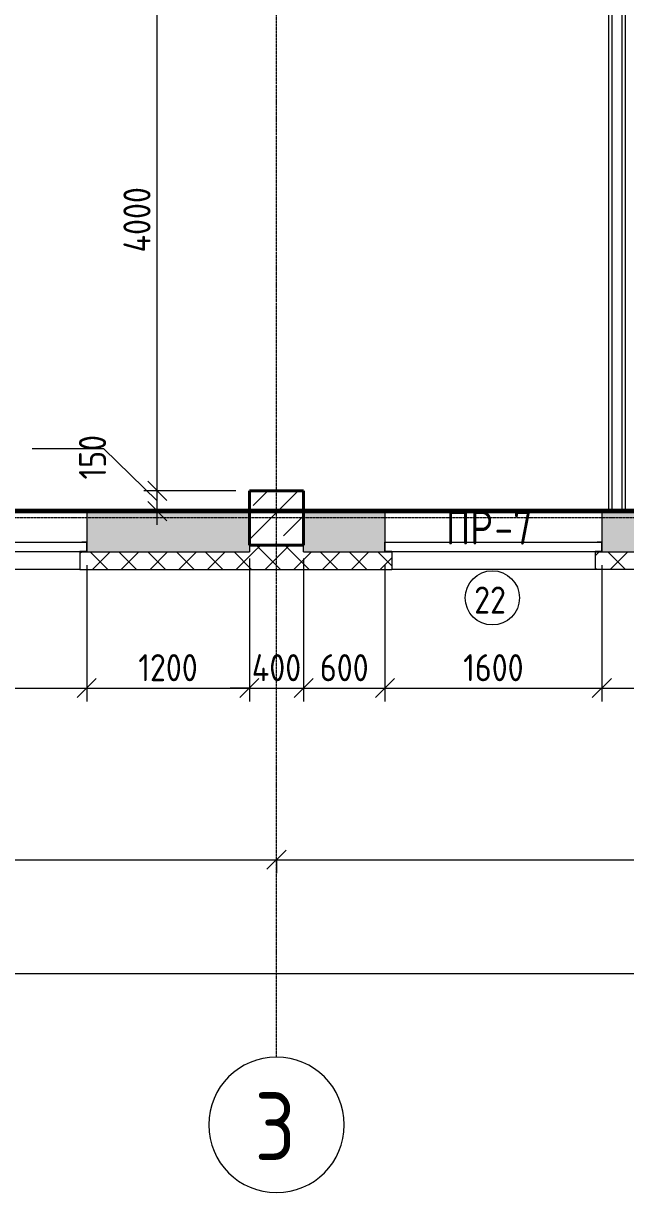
# Model space of a CAD drawing. Header units: millimetres. Extents: x -56773 to 221258, y -262288 to 26541.
# Drawn here: x -9783 to -5341, y -60839 to -52210 of the extents above; entities that cross this region are included whole.
import ezdxf

# ---------------------------------------------------------------- set-up
doc = ezdxf.new("R2010")
doc.units = ezdxf.units.MM
doc.linetypes.add('ADSK_Линия сетки', pattern=[25, 20, -2.5, 0, -2.5])
for name, color, linetype, lineweight in [('3.1 Штукатурка внешн стен для инвесторов', 5, 'Continuous', 60), ('_ Окна', 7, 'Continuous', 18), ('Марки', 7, 'Continuous', 20), ('Марки окон', 7, 'Continuous', 20), ('Несущие колонны', 7, 'Continuous', 18), ('Окна', 7, 'Continuous', 9), ('Оси', 7, 'Continuous', 9), ('Размеры', 7, 'Continuous', 9), ('Стены внутренние', 7, 'Continuous', 18), ('Стены наружные', 7, 'Continuous', 18), ('Стены несущие', 7, 'Continuous', 30), ('Стены отделка', 7, 'Continuous', 30), ('Стены штриховка', 7, 'Continuous', 9)]:
    doc.layers.add(name, color=color, linetype=linetype, lineweight=lineweight)
doc.styles.add('GOST Common', font='', dxfattribs={"width": 0.9, "height": 500})
doc.styles.add('GOST Common_2', font='', dxfattribs={"width": 0.9, "height": 250})
doc.styles.add('GOST Common_3', font='', dxfattribs={"width": 0.9, "height": 200})
doc.styles.add('GOST Common_5', font='', dxfattribs={"width": 0.85, "height": 250})
doc.styles.get('GOST Common').set_extended_font_data('GOST Common')
doc.styles.get('GOST Common_2').set_extended_font_data('GOST Common')
doc.styles.get('GOST Common_3').set_extended_font_data('GOST Common')
doc.styles.get('GOST Common_5').set_extended_font_data('GOST Common')
doc.dimstyles.new('ADSK_Основной_2_0', dxfattribs={"dimscale": 304.8, "dimtxt": 201.142999, "dimasz": 0.463911, "dimexe": 0.328084, "dimexo": 0.328084, "dimgap": 0.164042, "dimtad": 1, "dimdec": 3, "dimrnd": 0.001, "dimdsep": 46, "dimtxsty": 'GOST Common_3', "dimblk1": 'OBLIQUE', "dimblk2": 'OBLIQUE', "dimsah": 1, "dimcen": 0.09, "dimdle": 0.328084, "dimazin": 2, "dimtfac": 1, "dimtdec": 4, "dimtix": 1, "dimtmove": 0, "dimatfit": 3, "dimfxl": 1, "dimtvp": 1, "dimtolj": 1, "dimtzin": 0, "dimlwd": 20, "dimlwe": 20, "dimarcsym": 2})
doc.dimstyles.new('ADSK_Основной_2_0_1', dxfattribs={"dimscale": 304.8, "dimtxt": 201.142999, "dimasz": 0.463911, "dimexe": 0.328084, "dimexo": 0.328084, "dimgap": 0.164042, "dimtad": 1, "dimdec": 3, "dimrnd": 0.001, "dimdsep": 46, "dimtxsty": 'GOST Common_3', "dimblk1": 'OBLIQUE', "dimblk2": 'OBLIQUE', "dimsah": 1, "dimcen": 0.09, "dimdle": 0.328084, "dimazin": 2, "dimtfac": 1, "dimtdec": 4, "dimtix": 1, "dimtmove": 1, "dimatfit": 3, "dimfxl": 1, "dimtvp": 1, "dimtolj": 1, "dimtzin": 0, "dimlwd": 20, "dimlwe": 20, "dimarcsym": 2})
doc.dimstyles.new('ADSK_Основной_2_0_2', dxfattribs={"dimscale": 304.8, "dimtxt": 201.142999, "dimasz": 0.463911, "dimexe": 0.328084, "dimexo": 0.328084, "dimgap": 0.164042, "dimtad": 1, "dimdec": 3, "dimrnd": 0.001, "dimdsep": 46, "dimtxsty": 'GOST Common_3', "dimblk1": 'OBLIQUE', "dimblk2": 'OBLIQUE', "dimsah": 1, "dimcen": 0.09, "dimdle": 0.328084, "dimazin": 2, "dimtfac": 1, "dimtdec": 4, "dimtix": 1, "dimtmove": 0, "dimatfit": 3, "dimfxl": 1, "dimtvp": 1, "dimtolj": 1, "dimtzin": 0, "dimlwd": 20, "dimlwe": 20, "dimarcsym": 2})
pattern_1 = [(45, (1283.93, -48864.63), (-106.066, 106.066), []), (135, (1283.93, -48864.63), (-106.066, -106.066), [])]

# ---------------------------------------------------------------- blocks, each defined once
blk = doc.blocks.new('ADSK_КолоннаЖБ_Прямоугольная - 400x400 мм-1807142-Кладочный план 1-го этажа')
at = {"layer": 'Несущие колонны', "lineweight": 40}
for p, q in [((-200, 200), (200, 200)), ((-200, -200), (-200, 200)), ((200, 200), (200, -200)), ((200, -200), (-200, -200))]:
    blk.add_line(p, q, dxfattribs=at)
blk = doc.blocks.new('ОКНО L03 _2СТ_RS - ОК-1_1600х2000h_противоударное-3556404-Кладочный план 1-го этажа')
at = {"layer": '_ Окна'}
for p, q in [((-838.1, -79), (761.9, -79)), ((-838.1, -149), (-838.1, -79)), ((-838.1, -79), (-803.1, -79)), ((761.9, -79), (726.9, -79)), ((761.9, -149), (761.9, -79)), ((-838.1, -149), (761.9, -149)), ((-838.1, -149), (-833.1, -149)), ((761.9, -149), (756.9, -149))]:
    blk.add_line(p, q, dxfattribs=at)
blk = doc.blocks.new('Ось сетки - Круг_Ø10 мм-8259-Кладочный план 1-го этажа')
at = {"layer": 'Оси', "lineweight": 20}
for start, end in [(360, 180), (180, 360)]:
    blk.add_arc((0, 0), 5, start, end, dxfattribs=at)
blk = doc.blocks.new('_Oblique')
at = {"color": 0, "linetype": 'ByBlock', "lineweight": -2}
blk.add_line((-0.5, -0.5), (0.5, 0.5), dxfattribs=at)
blk = doc.blocks.new('*D4352')
at = {"layer": 'Defpoints', "color": 0, "lineweight": 25, "transparency": 16777216}
for p in [(-12316.1, -58281.9), (-7916.1, -58281.9), (-7916.1, -58381.9)]:
    blk.add_point(p, dxfattribs=at)
at = {"layer": 'Размеры', "color": 0, "lineweight": 20, "transparency": 16777216}
for p, q in [((-12416.1, -58381.9), (-7816.1, -58381.9)), ((-12316.1, -58381.9), (-12316.1, -58481.9)), ((-7916.1, -58381.9), (-7916.1, -58481.9))]:
    blk.add_line(p, q, dxfattribs=at)
at = {"layer": 'Размеры', "color": 0, "lineweight": 20, "transparency": 16777216, "xscale": 141.4, "yscale": 141.4, "zscale": 141.4, "rotation": 180}
blk.add_blockref('_Oblique', (-12316.1, -58381.9), dxfattribs=at)
at = {"layer": 'Размеры', "color": 0, "lineweight": 20, "transparency": 16777216, "xscale": 141.4, "yscale": 141.4, "zscale": 141.4}
blk.add_blockref('_Oblique', (-7916.1, -58381.9), dxfattribs=at)
at = {"layer": 'Размеры', "color": 0, "lineweight": 9, "transparency": 16777216, "insert": (-10116.1, -58231.9), "char_height": 200, "width": 646.385, "attachment_point": 5, "style": 'GOST Common_3'}
blk.add_mtext('\\A1;4400', dxfattribs=at)
blk = doc.blocks.new('*D4353')
at = {"layer": 'Defpoints', "color": 0, "lineweight": 25, "transparency": 16777216}
for p in [(-7916.1, -58281.9), (-1916.1, -58281.9), (-1916.1, -58381.9)]:
    blk.add_point(p, dxfattribs=at)
at = {"layer": 'Размеры', "color": 0, "lineweight": 20, "transparency": 16777216}
for p, q in [((-8016.1, -58381.9), (-1816.1, -58381.9)), ((-7916.1, -58381.9), (-7916.1, -58481.9)), ((-1916.1, -58381.9), (-1916.1, -58481.9))]:
    blk.add_line(p, q, dxfattribs=at)
at = {"layer": 'Размеры', "color": 0, "lineweight": 20, "transparency": 16777216, "xscale": 141.4, "yscale": 141.4, "zscale": 141.4, "rotation": 180}
blk.add_blockref('_Oblique', (-7916.1, -58381.9), dxfattribs=at)
at = {"layer": 'Размеры', "color": 0, "lineweight": 20, "transparency": 16777216, "xscale": 141.4, "yscale": 141.4, "zscale": 141.4}
blk.add_blockref('_Oblique', (-1916.1, -58381.9), dxfattribs=at)
at = {"layer": 'Размеры', "color": 0, "lineweight": 9, "transparency": 16777216, "insert": (-4916.1, -58231.9), "char_height": 200, "width": 605.475, "attachment_point": 5, "style": 'GOST Common_3'}
blk.add_mtext('\\A1;6000', dxfattribs=at)
blk = doc.blocks.new('*D4375')
at = {"layer": 'Defpoints', "color": 0, "lineweight": 25, "transparency": 16777216}
for p in [(-18316.1, -59121.9), (62883.9, -59121.9), (62883.9, -59221.9)]:
    blk.add_point(p, dxfattribs=at)
at = {"layer": 'Размеры', "color": 0, "lineweight": 20, "transparency": 16777216}
for p, q in [((-18416.1, -59221.9), (62983.9, -59221.9)), ((-18316.1, -59221.9), (-18316.1, -59321.9)), ((62883.9, -59221.9), (62883.9, -59321.9))]:
    blk.add_line(p, q, dxfattribs=at)
at = {"layer": 'Размеры', "color": 0, "lineweight": 20, "transparency": 16777216, "xscale": 141.4, "yscale": 141.4, "zscale": 141.4, "rotation": 180}
blk.add_blockref('_Oblique', (-18316.1, -59221.9), dxfattribs=at)
at = {"layer": 'Размеры', "color": 0, "lineweight": 20, "transparency": 16777216, "xscale": 141.4, "yscale": 141.4, "zscale": 141.4}
blk.add_blockref('_Oblique', (62883.9, -59221.9), dxfattribs=at)
at = {"layer": 'Размеры', "color": 0, "lineweight": 9, "transparency": 16777216, "insert": (22283.9, -59071.9), "char_height": 200, "width": 711.842, "attachment_point": 5, "style": 'GOST Common_3'}
blk.add_mtext('\\A1;81200', dxfattribs=at)
blk = doc.blocks.new('*D4302')
at = {"layer": 'Defpoints', "color": 0, "lineweight": 25, "transparency": 16777216}
for p in [(-10916.1, -56108.7), (-9316.1, -56108.7), (-9316.1, -57114.8)]:
    blk.add_point(p, dxfattribs=at)
at = {"layer": 'Размеры', "color": 0, "lineweight": 20, "transparency": 16777216}
for p, q in [((-10916.1, -56208.7), (-10916.1, -57214.8)), ((-9316.1, -56208.7), (-9316.1, -57214.8)), ((-11016.1, -57114.8), (-9216.1, -57114.8))]:
    blk.add_line(p, q, dxfattribs=at)
at = {"layer": 'Размеры', "color": 0, "lineweight": 20, "transparency": 16777216, "xscale": 141.4, "yscale": 141.4, "zscale": 141.4, "rotation": 180}
blk.add_blockref('_Oblique', (-10916.1, -57114.8), dxfattribs=at)
at = {"layer": 'Размеры', "color": 0, "lineweight": 20, "transparency": 16777216, "xscale": 141.4, "yscale": 141.4, "zscale": 141.4}
blk.add_blockref('_Oblique', (-9316.1, -57114.8), dxfattribs=at)
at = {"layer": 'Размеры', "color": 0, "lineweight": 9, "transparency": 16777216, "insert": (-10116.1, -56964.8), "char_height": 200, "width": 560.473, "attachment_point": 5, "style": 'GOST Common_3'}
blk.add_mtext('\\A1;1600', dxfattribs=at)
blk = doc.blocks.new('*D4303')
at = {"layer": 'Defpoints', "color": 0, "lineweight": 25, "transparency": 16777216}
for p in [(-8116.1, -56059.7), (-9316.1, -56108.7), (-8116.1, -57114.8)]:
    blk.add_point(p, dxfattribs=at)
at = {"layer": 'Размеры', "color": 0, "lineweight": 20, "transparency": 16777216}
for p, q in [((-8116.1, -56159.7), (-8116.1, -57214.8)), ((-9316.1, -56208.7), (-9316.1, -57214.8)), ((-9416.1, -57114.8), (-8016.1, -57114.8))]:
    blk.add_line(p, q, dxfattribs=at)
at = {"layer": 'Размеры', "color": 0, "lineweight": 20, "transparency": 16777216, "xscale": 141.4, "yscale": 141.4, "zscale": 141.4, "rotation": 180}
blk.add_blockref('_Oblique', (-9316.1, -57114.8), dxfattribs=at)
at = {"layer": 'Размеры', "color": 0, "lineweight": 20, "transparency": 16777216, "xscale": 141.4, "yscale": 141.4, "zscale": 141.4}
blk.add_blockref('_Oblique', (-8116.1, -57114.8), dxfattribs=at)
at = {"layer": 'Размеры', "color": 0, "lineweight": 9, "transparency": 16777216, "insert": (-8716.1, -56964.8), "char_height": 200, "width": 560.473, "attachment_point": 5, "style": 'GOST Common_3'}
blk.add_mtext('\\A1;1200', dxfattribs=at)
blk = doc.blocks.new('*D4304')
at = {"layer": 'Defpoints', "color": 0, "lineweight": 25, "transparency": 16777216}
for p in [(-8116.1, -56059.7), (-7716.1, -56059.7), (-7716.1, -57114.8)]:
    blk.add_point(p, dxfattribs=at)
at = {"layer": 'Размеры', "color": 0, "lineweight": 20, "transparency": 16777216}
for p, q in [((-8116.1, -56159.7), (-8116.1, -57214.8)), ((-7716.1, -56159.7), (-7716.1, -57214.8)), ((-8116.1, -57114.8), (-8257.5, -57114.8)), ((-8116.1, -57114.8), (-7716.1, -57114.8)), ((-7716.1, -57114.8), (-7574.7, -57114.8))]:
    blk.add_line(p, q, dxfattribs=at)
at = {"layer": 'Размеры', "color": 0, "lineweight": 20, "transparency": 16777216, "xscale": 141.4, "yscale": 141.4, "zscale": 141.4}
blk.add_blockref('_Oblique', (-8116.1, -57114.8), dxfattribs=at)
at = {"layer": 'Размеры', "color": 0, "lineweight": 20, "transparency": 16777216, "xscale": 141.4, "yscale": 141.4, "zscale": 141.4, "rotation": 180}
blk.add_blockref('_Oblique', (-7716.1, -57114.8), dxfattribs=at)
at = {"layer": 'Размеры', "color": 0, "lineweight": 9, "transparency": 16777216, "insert": (-7916.1, -56964.8), "char_height": 200, "width": 474.561, "attachment_point": 5, "style": 'GOST Common_3'}
blk.add_mtext('\\A1;400', dxfattribs=at)
blk = doc.blocks.new('*D4305')
at = {"layer": 'Defpoints', "color": 0, "lineweight": 25, "transparency": 16777216}
for p in [(-7716.1, -56059.7), (-7116.1, -56108.7), (-7116.1, -57114.8)]:
    blk.add_point(p, dxfattribs=at)
at = {"layer": 'Размеры', "color": 0, "lineweight": 20, "transparency": 16777216}
for p, q in [((-7716.1, -56159.7), (-7716.1, -57214.8)), ((-7116.1, -56208.7), (-7116.1, -57214.8)), ((-7816.1, -57114.8), (-7016.1, -57114.8))]:
    blk.add_line(p, q, dxfattribs=at)
at = {"layer": 'Размеры', "color": 0, "lineweight": 20, "transparency": 16777216, "xscale": 141.4, "yscale": 141.4, "zscale": 141.4, "rotation": 180}
blk.add_blockref('_Oblique', (-7716.1, -57114.8), dxfattribs=at)
at = {"layer": 'Размеры', "color": 0, "lineweight": 20, "transparency": 16777216, "xscale": 141.4, "yscale": 141.4, "zscale": 141.4}
blk.add_blockref('_Oblique', (-7116.1, -57114.8), dxfattribs=at)
at = {"layer": 'Размеры', "color": 0, "lineweight": 9, "transparency": 16777216, "insert": (-7416.1, -56964.8), "char_height": 200, "width": 454.106, "attachment_point": 5, "style": 'GOST Common_3'}
blk.add_mtext('\\A1;600', dxfattribs=at)
blk = doc.blocks.new('*D4306')
at = {"layer": 'Defpoints', "color": 0, "lineweight": 25, "transparency": 16777216}
for p in [(-7116.1, -56108.7), (-5516.1, -56108.7), (-5516.1, -57114.8)]:
    blk.add_point(p, dxfattribs=at)
at = {"layer": 'Размеры', "color": 0, "lineweight": 20, "transparency": 16777216}
for p, q in [((-7116.1, -56208.7), (-7116.1, -57214.8)), ((-5516.1, -56208.7), (-5516.1, -57214.8)), ((-7216.1, -57114.8), (-5416.1, -57114.8))]:
    blk.add_line(p, q, dxfattribs=at)
at = {"layer": 'Размеры', "color": 0, "lineweight": 20, "transparency": 16777216, "xscale": 141.4, "yscale": 141.4, "zscale": 141.4, "rotation": 180}
blk.add_blockref('_Oblique', (-7116.1, -57114.8), dxfattribs=at)
at = {"layer": 'Размеры', "color": 0, "lineweight": 20, "transparency": 16777216, "xscale": 141.4, "yscale": 141.4, "zscale": 141.4}
blk.add_blockref('_Oblique', (-5516.1, -57114.8), dxfattribs=at)
at = {"layer": 'Размеры', "color": 0, "lineweight": 9, "transparency": 16777216, "insert": (-6316.1, -56964.8), "char_height": 200, "width": 560.473, "attachment_point": 5, "style": 'GOST Common_3'}
blk.add_mtext('\\A1;1600', dxfattribs=at)
blk = doc.blocks.new('*D4307')
at = {"layer": 'Defpoints', "color": 0, "lineweight": 25, "transparency": 16777216}
for p in [(-5516.1, -56108.7), (-4316.1, -56108.7), (-4316.1, -57114.8)]:
    blk.add_point(p, dxfattribs=at)
at = {"layer": 'Размеры', "color": 0, "lineweight": 20, "transparency": 16777216}
for p, q in [((-5516.1, -56208.7), (-5516.1, -57214.8)), ((-4316.1, -56208.7), (-4316.1, -57214.8)), ((-5616.1, -57114.8), (-4216.1, -57114.8))]:
    blk.add_line(p, q, dxfattribs=at)
at = {"layer": 'Размеры', "color": 0, "lineweight": 20, "transparency": 16777216, "xscale": 141.4, "yscale": 141.4, "zscale": 141.4, "rotation": 180}
blk.add_blockref('_Oblique', (-5516.1, -57114.8), dxfattribs=at)
at = {"layer": 'Размеры', "color": 0, "lineweight": 20, "transparency": 16777216, "xscale": 141.4, "yscale": 141.4, "zscale": 141.4}
blk.add_blockref('_Oblique', (-4316.1, -57114.8), dxfattribs=at)
at = {"layer": 'Размеры', "color": 0, "lineweight": 9, "transparency": 16777216, "insert": (-4916.1, -56964.8), "char_height": 200, "width": 560.473, "attachment_point": 5, "style": 'GOST Common_3'}
blk.add_mtext('\\A1;1200', dxfattribs=at)
blk = doc.blocks.new('*D4081')
at = {"layer": 'Defpoints', "color": 0, "lineweight": 25, "transparency": 16777216}
for p in [(-8795.2, -55659.7), (-8116.1, -55659.7), (-8895.1, -55809.7)]:
    blk.add_point(p, dxfattribs=at)
at = {"layer": 'Размеры', "color": 0, "lineweight": 20, "transparency": 16777216}
for p, q in [((-9189.5, -55350.4), (-9718.1, -55350.4)), ((-8795.2, -55734.7), (-9189.5, -55350.4)), ((-8795.2, -55909.7), (-8795.2, -55559.7)), ((-8216.1, -55659.7), (-8895.2, -55659.7)), ((-8795.1, -55809.7), (-8695.2, -55809.7))]:
    blk.add_line(p, q, dxfattribs=at)
at = {"layer": 'Размеры', "color": 0, "lineweight": 20, "transparency": 16777216, "xscale": 141.4, "yscale": 141.4, "zscale": 141.4}
for p, rotation in [((-8795.2, -55659.7), 90), ((-8795.2, -55809.7), 270)]:
    blk.add_blockref('_Oblique', p, dxfattribs=dict(at, rotation=rotation))
at = {"layer": 'Размеры', "color": 0, "lineweight": 9, "transparency": 16777216, "insert": (-9372.9, -55576.1), "char_height": 200, "width": 409.104, "attachment_point": 1, "rotation": 90, "line_spacing_factor": 1.022761, "style": 'GOST Common_3'}
blk.add_mtext('\\A1;150', dxfattribs=at)
blk = doc.blocks.new('*D4082')
at = {"layer": 'Defpoints', "color": 0, "lineweight": 25, "transparency": 16777216}
for p in [(-8795.2, -51659.7), (-7367.5, -51659.7), (-8116.1, -55659.7)]:
    blk.add_point(p, dxfattribs=at)
at = {"layer": 'Размеры', "color": 0, "lineweight": 20, "transparency": 16777216}
for p, q in [((-8795.2, -55759.7), (-8795.2, -51559.7)), ((-7467.5, -51659.7), (-8895.2, -51659.7)), ((-8216.1, -55659.7), (-8895.2, -55659.7))]:
    blk.add_line(p, q, dxfattribs=at)
at = {"layer": 'Размеры', "color": 0, "lineweight": 20, "transparency": 16777216, "xscale": 141.4, "yscale": 141.4, "zscale": 141.4}
for p, rotation in [((-8795.2, -51659.7), 90), ((-8795.2, -55659.7), 270)]:
    blk.add_blockref('_Oblique', p, dxfattribs=dict(at, rotation=rotation))
at = {"layer": 'Размеры', "color": 0, "lineweight": 9, "transparency": 16777216, "insert": (-8945.2, -53659.7), "char_height": 200, "width": 625.93, "attachment_point": 5, "rotation": 90, "style": 'GOST Common_3'}
blk.add_mtext('\\A1;4000', dxfattribs=at)
blk = doc.blocks.new('М_окна1 - Маркировка типоразмера-1510237-Кладочный план 1-го этажа')
at = {"layer": 'Марки окон'}
blk.add_circle((0, 0), 2, dxfattribs=at)

msp = doc.modelspace()

# ---------------------------------------------------------------- hatches: boundary and pattern name
at = {"layer": 'Несущие колонны', "lineweight": 9}
h = msp.add_hatch(dxfattribs=at)
h.set_pattern_fill('FP_3', color=256, style=0, pattern_type=2)
h.set_pattern_definition([(45, (1283.93, -48864.63), (-224.506, 224.506), []), (45, (1508.44, -48864.63), (-224.506, 224.506), [396.875, -79.375, 3.353, -76.022])])
h.paths.add_polyline_path([(-8116.0657, -56059.6624), (-7716.0657, -56059.6624), (-7716.0657, -55659.6624), (-8116.0657, -55659.6624)])
at = {"layer": 'Стены внутренние', "lineweight": 9}
h = msp.add_hatch(dxfattribs=at)
h.set_pattern_fill('FP_1', color=256, style=0, pattern_type=2)
h.set_pattern_definition([(45, (1283.93, -48864.63), (84.18955, 308.69595), [396.875, -79.375, 3.353, -76.022])])
h.paths.add_polyline_path([(61329.6592, -56109.6624), (62683.9343, -56109.6624), (62683.9343, -55809.6624), (60083.9343, -55809.6624), (60083.9343, -56108.6624), (60033.9343, -56109.6624)])
h.paths.add_polyline_path([(57733.9343, -56109.6624), (57733.9343, -56108.6624), (57683.9343, -56108.6624), (57683.9343, -55809.6624), (57083.9343, -55809.6624), (57083.9343, -56109.6624)])
h.paths.add_polyline_path([(43433.9343, -56109.6624), (44683.9343, -56108.6624), (44683.9343, -55809.6624), (43483.9343, -55809.6624), (43483.9343, -56108.6624), (43433.9343, -56108.6624)])
h.paths.add_polyline_path([(41933.9343, -56109.6624), (41933.9343, -56108.6624), (41883.9343, -56108.6624), (41883.9343, -55809.6624), (41283.9343, -55809.6624), (41283.9343, -56109.6624)])
h.paths.add_polyline_path([(40715.0455, -56109.6624), (40883.9343, -56109.6624), (40883.9343, -55809.6624), (40283.9343, -55809.6624), (40283.9343, -56108.6624), (40233.9343, -56109.6624)])
h.paths.add_polyline_path([(56033.9343, -56109.6624), (56683.9343, -56109.6624), (56683.9343, -55809.6624), (56083.9343, -55809.6624), (56083.9343, -56108.6624), (56033.9343, -56108.6624)])
h.paths.add_polyline_path([(38733.9343, -56109.6624), (38733.9343, -56108.6624), (38683.9343, -56108.6624), (38683.9343, -55809.6624), (37483.9343, -55809.6624), (37483.9343, -56108.6624), (37770.1007, -56109.6624)])
h.paths.add_polyline_path([(47283.9343, -56109.6624), (48183.9343, -56108.6624), (48183.9343, -55809.6624), (47283.9343, -55809.6624)])
h.paths.add_polyline_path([(46883.9343, -56109.6624), (46883.9343, -55809.6624), (46283.9343, -55809.6624), (46283.9343, -56108.6624), (46604.9351, -56109.6624)])
h.paths.add_polyline_path([(53233.9343, -56109.6624), (54483.9343, -56108.6624), (54483.9343, -55809.6624), (53283.9343, -55809.6624), (53283.9343, -56108.6624), (53233.9343, -56108.6624)])
h.paths.add_polyline_path([(50683.9343, -56109.6624), (50683.9343, -55809.6624), (49783.9343, -55809.6624), (49783.9343, -56108.6624), (49733.9343, -56109.6624)])
h.paths.add_polyline_path([(51083.9343, -56109.6624), (51683.9343, -56108.6624), (51683.9343, -55809.6624), (51083.9343, -55809.6624)])
h.paths.add_polyline_path([(29933.9343, -56109.6624), (29933.9343, -56108.6624), (29883.9343, -56108.6624), (29883.9343, -55809.6624), (29283.9343, -55809.6624), (29283.9343, -56109.6624)])
h.paths.add_polyline_path([(31880.2111, -56109.6624), (32683.9343, -56108.6624), (32683.9343, -55809.6624), (31483.9343, -55809.6624), (31483.9343, -56108.6624), (31433.9343, -56109.6624)])
h.paths.add_polyline_path([(34233.9343, -56109.6624), (34883.9343, -56109.6624), (34883.9343, -55809.6624), (34283.9343, -55809.6624), (34283.9343, -56108.6624), (34233.9343, -56108.6624)])
h.paths.add_polyline_path([(28233.9343, -56109.6624), (28883.9343, -56109.6624), (28883.9343, -55809.6624), (28283.9343, -55809.6624), (28283.9343, -56108.6624), (28233.9343, -56108.6624)])
h.paths.add_polyline_path([(26733.9343, -56109.6624), (26733.9343, -56108.6624), (26683.9343, -56108.6624), (26683.9343, -55809.6624), (25483.9343, -55809.6624), (25483.9343, -56108.6624), (25990.3215, -56109.6624)])
h.paths.add_polyline_path([(35283.9343, -56109.6624), (35883.9343, -56108.6624), (35883.9343, -55809.6624), (35283.9343, -55809.6624)])
h.paths.add_polyline_path([(23933.9343, -56109.6624), (23933.9343, -56108.6624), (23883.9343, -56108.6624), (23883.9343, -55809.6624), (23283.9343, -55809.6624), (23283.9343, -56109.6624)])
h.paths.add_polyline_path([(22233.9343, -56109.6624), (22883.9343, -56109.6624), (22883.9343, -55809.6624), (22283.9343, -55809.6624), (22283.9343, -56108.6624), (22233.9343, -56108.6624)])
h.paths.add_polyline_path([(20733.9343, -56109.6624), (20733.9343, -56108.6624), (20683.9343, -56108.6624), (20683.9343, -55809.6624), (19483.9343, -55809.6624), (19483.9343, -56108.6624), (20100.4319, -56109.6624)])
h.paths.add_polyline_path([(17933.9343, -56109.6624), (17933.9343, -56108.6624), (17883.9343, -56108.6624), (17883.9343, -55809.6624), (17283.9343, -55809.6624), (17283.9343, -56109.6624)])
h.paths.add_polyline_path([(16883.9343, -56109.6624), (16883.9343, -55809.6624), (16283.9343, -55809.6624), (16283.9343, -56109.6624)])
h.paths.add_polyline_path([(15883.9343, -56109.6624), (15883.9343, -55809.6624), (15623.9343, -55809.6624), (15623.9343, -56109.6624), (15683.0147, -56109.6624)])
h.paths.add_polyline_path([(13943.9343, -56109.6624), (13943.9343, -55809.6624), (12483.9343, -55809.6624), (12483.9343, -56108.6624), (12738.0699, -56109.6624)])
h.paths.add_polyline_path([(9233.9343, -56109.6624), (9883.9343, -56109.6624), (9883.9343, -55809.6624), (9283.9343, -55809.6624), (9283.9343, -56108.6624), (9233.9343, -56108.6624)])
h.paths.add_polyline_path([(-1716.0657, -56109.6624), (-1116.0657, -56108.6624), (-1116.0657, -55809.6624), (-1716.0657, -55809.6624)])
h.paths.add_polyline_path([(-2116.0657, -56109.6624), (-2116.0657, -55809.6624), (-2716.0657, -55809.6624), (-2716.0657, -56108.6624), (-2766.0657, -56109.6624)])
h.paths.add_polyline_path([(10529.3613, -56109.6624), (10883.9343, -56108.6624), (10883.9343, -55809.6624), (10283.9343, -55809.6624), (10283.9343, -56109.6624)])
h.paths.add_polyline_path([(-4266.0657, -56109.6624), (-4266.0657, -56108.6624), (-4316.0657, -56108.6624), (-4316.0657, -55809.6624), (-5516.0657, -55809.6624), (-5516.0657, -56108.6624), (-5566.0657, -56109.6624)])
h.paths.add_polyline_path([(433.9343, -56109.6624), (1683.9343, -56108.6624), (1683.9343, -55809.6624), (483.9343, -55809.6624), (483.9343, -56108.6624), (433.9343, -56108.6624)])
h.paths.add_polyline_path([(6848.1803, -56109.6624), (7683.9343, -56108.6624), (7683.9343, -55809.6624), (6483.9343, -55809.6624), (6483.9343, -56108.6624), (6433.9343, -56109.6624)])
h.paths.add_polyline_path([(4283.9343, -56109.6624), (4883.9343, -56108.6624), (4883.9343, -55809.6624), (4283.9343, -55809.6624)])
h.paths.add_polyline_path([(3883.9343, -56109.6624), (3883.9343, -55809.6624), (3283.9343, -55809.6624), (3283.9343, -56108.6624), (3233.9343, -56109.6624)])
h.paths.add_polyline_path([(-9366.0657, -56109.6624), (-8116.0657, -56109.6624), (-8116.0657, -55809.6624), (-9316.0657, -55809.6624), (-9316.0657, -56108.6624), (-9366.0657, -56108.6624)])
h.paths.add_polyline_path([(-10866.0657, -56109.6624), (-10866.0657, -56108.6624), (-10916.0657, -56108.6624), (-10916.0657, -55809.6624), (-12116.0657, -55809.6624), (-12116.0657, -56109.6624)])
h.paths.add_polyline_path([(-7716.0657, -56109.6624), (-7116.0657, -56108.6624), (-7116.0657, -55809.6624), (-7716.0657, -55809.6624)])
h.paths.add_polyline_path([(-18116.0657, -56109.6624), (-17516.0657, -56108.6624), (-17516.0657, -55809.6624), (-18116.0657, -55809.6624)])
h.paths.add_polyline_path([(-15238.9058, -56109.6624), (-14716.0657, -56108.6624), (-14716.0657, -55809.6624), (-15916.0657, -55809.6624), (-15916.0657, -56108.6624), (-15966.0657, -56109.6624)])
h.paths.add_polyline_path([(-13166.0657, -56109.6624), (-12516.0657, -56109.6624), (-12516.0657, -55809.6624), (-13116.0657, -55809.6624), (-13116.0657, -56108.6624), (-13166.0657, -56108.6624)])
at = {"layer": 'Стены наружные', "lineweight": 9}
h = msp.add_hatch(dxfattribs=at)
h.set_pattern_fill('FP_4', color=256, style=0, pattern_type=2)
h.set_pattern_definition(pattern_1)
h.paths.add_polyline_path([(-7716.0657, -56109.6624), (-7716.0657, -56059.6624), (-8116.0657, -56059.6624), (-8116.0657, -56109.6624)])
h = msp.add_hatch(dxfattribs=at)
h.set_pattern_fill('FP_4', color=256, style=0, pattern_type=2)
h.set_pattern_definition(pattern_1)
h.paths.add_polyline_path([(62683.9343, -56239.6624), (62683.9343, -56109.6624), (60033.9343, -56109.6624), (60033.9343, -56239.6624), (61329.6592, -56239.6624)])
h.paths.add_polyline_path([(44733.9343, -56239.6624), (44733.9343, -56109.6624), (43433.9343, -56109.6624), (43433.9343, -56239.6624), (43659.9903, -56239.6624)])
h.paths.add_polyline_path([(46233.9343, -56239.6624), (48233.9343, -56239.6624), (48233.9343, -56109.6624), (46233.9343, -56109.6624)])
h.paths.add_polyline_path([(56033.9343, -56239.6624), (57733.9343, -56239.6624), (57733.9343, -56109.6624), (56033.9343, -56109.6624)])
h.paths.add_polyline_path([(40715.0455, -56239.6624), (41933.9343, -56239.6624), (41933.9343, -56109.6624), (40233.9343, -56109.6624), (40233.9343, -56239.6624)])
h.paths.add_polyline_path([(54533.9343, -56239.6624), (54533.9343, -56109.6624), (53233.9343, -56109.6624), (53233.9343, -56239.6624)])
h.paths.add_polyline_path([(49733.9343, -56239.6624), (51733.9343, -56239.6624), (51733.9343, -56109.6624), (49733.9343, -56109.6624)])
h.paths.add_polyline_path([(38733.9343, -56239.6624), (38733.9343, -56109.6624), (37433.9343, -56109.6624), (37433.9343, -56239.6624), (37770.1007, -56239.6624)])
h.paths.add_polyline_path([(26733.9343, -56239.6624), (26733.9343, -56109.6624), (25433.9343, -56109.6624), (25433.9343, -56239.6624), (25990.3215, -56239.6624)])
h.paths.add_polyline_path([(28233.9343, -56239.6624), (29933.9343, -56239.6624), (29933.9343, -56109.6624), (28233.9343, -56109.6624)])
h.paths.add_polyline_path([(23933.9343, -56239.6624), (23933.9343, -56109.6624), (22233.9343, -56109.6624), (22233.9343, -56239.6624), (23045.3767, -56239.6624)])
h.paths.add_polyline_path([(35933.9343, -56239.6624), (35933.9343, -56109.6624), (34233.9343, -56109.6624), (34233.9343, -56239.6624), (34825.1559, -56239.6624)])
h.paths.add_polyline_path([(32733.9343, -56239.6624), (32733.9343, -56109.6624), (31433.9343, -56109.6624), (31433.9343, -56239.6624), (31880.2111, -56239.6624)])
h.paths.add_polyline_path([(19433.9343, -56239.6624), (20733.9343, -56239.6624), (20733.9343, -56109.6624), (19433.9343, -56109.6624)])
h.paths.add_polyline_path([(17933.9343, -56239.6624), (17933.9343, -56109.6624), (15623.9343, -56109.6624), (15623.9343, -56239.6624), (17155.4871, -56239.6624)])
h.paths.add_polyline_path([(12738.0699, -56239.6624), (13943.9343, -56239.6624), (13943.9343, -56109.6624), (12433.9343, -56109.6624), (12433.9343, -56239.6624)])
h.paths.add_polyline_path([(10933.9343, -56239.6624), (10933.9343, -56109.6624), (9233.9343, -56109.6624), (9233.9343, -56239.6624), (10529.3613, -56239.6624)])
h.paths.add_polyline_path([(6848.1803, -56239.6624), (7733.9343, -56239.6624), (7733.9343, -56109.6624), (6433.9343, -56109.6624), (6433.9343, -56239.6624)])
h.paths.add_polyline_path([(4933.9343, -56239.6624), (4933.9343, -56109.6624), (3233.9343, -56109.6624), (3233.9343, -56239.6624)])
h.paths.add_polyline_path([(-1066.0657, -56239.6624), (-1066.0657, -56109.6624), (-2766.0657, -56109.6624), (-2766.0657, -56239.6624)])
h.paths.add_polyline_path([(433.9343, -56239.6624), (1733.9343, -56239.6624), (1733.9343, -56109.6624), (433.9343, -56109.6624)])
h.paths.add_polyline_path([(-10866.0657, -56239.6624), (-10866.0657, -56109.6624), (-13166.0657, -56109.6624), (-13166.0657, -56239.6624), (-12293.961, -56239.6624)])
h.paths.add_polyline_path([(-15966.0657, -56239.6624), (-14666.0657, -56239.6624), (-14666.0657, -56109.6624), (-15966.0657, -56109.6624)])
h.paths.add_polyline_path([(-4266.0657, -56239.6624), (-4266.0657, -56109.6624), (-5566.0657, -56109.6624), (-5566.0657, -56239.6624)])
h.paths.add_polyline_path([(-18183.8506, -56239.6624), (-17466.0657, -56239.6624), (-17466.0657, -56109.6624), (-18516.0657, -56109.6624), (-18516.0657, -56239.6624)])
h.paths.add_polyline_path([(-7066.0657, -56239.6624), (-7066.0657, -56109.6624), (-9366.0657, -56109.6624), (-9366.0657, -56239.6624), (-9349.0162, -56239.6624)])

# ---------------------------------------------------------------- linework, layer by layer
at = {"layer": '3.1 Штукатурка внешн стен для инвесторов'}
msp.add_lwpolyline([(34408.9343, -55809.6624), (15883.9343, -55809.6624), (15883.9343, -54759.6624), (13433.9343, -54759.6624), (13433.9343, -55809.6624), (-12116.0657, -55809.6624)], dxfattribs=at)
at = {"layer": 'Несущие колонны', "lineweight": 9}
for p, q in [((-7716.0657, -55659.6624), (-8116.0657, -55659.6624)), ((-8116.0657, -55659.6624), (-8116.0657, -56059.6624)), ((-7716.0657, -56059.6624), (-7716.0657, -55659.6624)), ((-8116.0657, -56059.6624), (-7716.0657, -56059.6624))]:
    msp.add_line(p, q, dxfattribs=at)
at = {"layer": 'Оси', "linetype": 'ADSK_Линия сетки', "lineweight": 5}
for p, q in [((-7916.0657, -59838.5137), (-7916.0657, -24363.7173)), ((63681.4538, -55859.6624), (-23956.1623, -55859.6624))]:
    msp.add_line(p, q, dxfattribs=at)
at = {"layer": 'Стены внутренние', "lineweight": 5}
for p, q in [((-10916.0657, -55809.6624), (-9316.0657, -55809.6624)), ((-7116.0657, -55809.6624), (-5516.0657, -55809.6624))]:
    msp.add_line(p, q, dxfattribs=at)
at = {"layer": 'Стены наружные', "lineweight": 9}
for p, q in [((-9366.0657, -56239.6624), (-10866.0657, -56239.6624)), ((-5566.0657, -56239.6624), (-7066.0657, -56239.6624))]:
    msp.add_line(p, q, dxfattribs=at)
at = {"layer": 'Стены несущие', "lineweight": 9}
for p, q in [((-5466.0657, -51659.6624), (-5466.0657, -55809.6624)), ((-5341.0657, -55809.6624), (-5341.0657, -51659.6624)), ((-8116.0657, -55809.6624), (-9316.0657, -55809.6624)), ((-9316.0657, -55809.6624), (-9316.0657, -56108.6624)), ((-8116.0657, -55809.6624), (-8116.0657, -56059.6624)), ((-7716.0657, -55809.6624), (-7116.0657, -55809.6624)), ((-7716.0657, -55809.6624), (-7716.0657, -56059.6624)), ((-7116.0657, -55809.6624), (-7116.0657, -56108.6624)), ((-5466.0657, -55809.6624), (-5516.0657, -55809.6624)), ((-5516.0657, -55809.6624), (-5516.0657, -56108.6624)), ((-9316.0657, -56108.6624), (-9366.0657, -56108.6624)), ((-9366.0657, -56109.6624), (-9366.0657, -56108.6624)), ((-7066.0657, -56108.6624), (-7116.0657, -56108.6624)), ((-7066.0657, -56109.6624), (-7066.0657, -56108.6624)), ((-5516.0657, -56108.6624), (-5566.0657, -56108.6624)), ((-5566.0657, -56109.6624), (-5566.0657, -56108.6624))]:
    msp.add_line(p, q, dxfattribs=at)
at = {"layer": 'Стены отделка', "lineweight": 18}
for p, q in [((-7716.0657, -56059.6624), (-8116.0657, -56059.6624)), ((-8116.0657, -56059.6624), (-8116.0657, -56109.6624)), ((-7716.0657, -56109.6624), (-7716.0657, -56059.6624)), ((-9366.0657, -56109.6624), (-9366.0657, -56239.6624)), ((-7066.0657, -56109.6624), (-7066.0657, -56239.6624)), ((-5566.0657, -56109.6624), (-5566.0657, -56239.6624)), ((-9366.0657, -56239.6624), (-7066.0657, -56239.6624)), ((-4266.0657, -56239.6624), (-5566.0657, -56239.6624))]:
    msp.add_line(p, q, dxfattribs=at)
at = {"layer": 'Стены штриховка', "lineweight": 9}
for p, q in [((-5441.0657, -55809.6624), (-5441.0657, -51684.6624)), ((-5366.0657, -55809.6624), (-5366.0657, -51684.6624)), ((-5466.0657, -55809.6624), (-5341.0657, -55809.6624)), ((-9366.0657, -56109.6624), (-8116.0657, -56109.6624)), ((-7716.0657, -56109.6624), (-7066.0657, -56109.6624)), ((-5566.0657, -56109.6624), (-4266.0657, -56109.6624))]:
    msp.add_line(p, q, dxfattribs=at)

# ---------------------------------------------------------------- block references
at = {"layer": 'Марки окон', "xscale": 99.99999999999993, "yscale": 99.99999999999993, "zscale": 99.99999999999993}
msp.add_blockref('М_окна1 - Маркировка типоразмера-1510237-Кладочный план 1-го этажа', (-6323.5465, -56449.6624), dxfattribs=at)
at = {"layer": 'Несущие колонны', "lineweight": 40, "rotation": 89.9999999999999}
msp.add_blockref('ADSK_КолоннаЖБ_Прямоугольная - 400x400 мм-1807142-Кладочный план 1-го этажа', (-7916.0657, -55859.6624), dxfattribs=at)
at = {"layer": 'Окна'}
for p in [(-10077.9657, -55959.6624), (-6277.9657, -55959.6624)]:
    msp.add_blockref('ОКНО L03 _2СТ_RS - ОК-1_1600х2000h_противоударное-3556404-Кладочный план 1-го этажа', p, dxfattribs=at)
at = {"layer": 'Оси', "lineweight": 20, "xscale": 99.99999999999993, "yscale": 99.99999999999993, "zscale": 99.99999999999993}
msp.add_blockref('Ось сетки - Круг_Ø10 мм-8259-Кладочный план 1-го этажа', (-7916.0657, -60338.5137), dxfattribs=at)

# ---------------------------------------------------------------- texts
at = {"layer": 'Марки', "lineweight": 9, "char_height": 250, "attachment_point": 1, "style": 'GOST Common_5'}
for s, insert, width in [('ПР', (-6665.9965, -55806.6813), 432.91125), ('-7', (-6308.809, -55806.6813), 389.620125)]:
    msp.add_mtext(s, dxfattribs=dict(at, insert=insert, width=width))
at = {"layer": 'Марки окон', "lineweight": 5, "insert": (-6458.1039, -56365.8771), "char_height": 200, "width": 317.46825, "attachment_point": 1, "style": 'GOST Common_2'}
msp.add_mtext('22', dxfattribs=at)
at = {"layer": 'Оси', "insert": (-8077.5463, -60098.647), "char_height": 500, "width": 389.620125, "attachment_point": 1, "style": 'GOST Common'}
msp.add_mtext('\\fGOST Common|b0|i0|c204|p34|;\\W.9;3', dxfattribs=at)

# ---------------------------------------------------------------- dimensions: what is measured, and where the dimension line sits
at = {"layer": 'Размеры', "lineweight": 9}
dim = msp.add_linear_dim(base=(-8795.1504, -51659.6624), p1=(-8116.0657, -55659.6624), p2=(-7367.5372, -51659.6624), angle=90, dimstyle='ADSK_Основной_2_0_2', override={"dimpost": '<>', "dimfxl": 4069.434213}, dxfattribs=at)
dim.commit()
dim.dimension.update_dxf_attribs({"geometry": '*D4082', "text_midpoint": (-8945.1504, -53659.6624)})
dim = msp.add_linear_dim(base=(-8795.1504, -55659.6624), p1=(-8895.1353, -55809.6624), p2=(-8116.0657, -55659.6624), angle=90, dimstyle='ADSK_Основной_2_0_1', override={"dimpost": '<>', "dimfxl": 793.378498}, dxfattribs=at)
dim.commit()
dim.dimension.update_dxf_attribs({"geometry": '*D4081', "text_midpoint": (-9239.5264, -55350.361), "dimtype": 160, "text_rotation": 90})
for base, p1, p2, override, picture, middle in [((-8116.0657, -57114.8285), (-9316.0657, -56108.6624), (-8116.0657, -56059.6624), {"dimpost": '<>', "dimfxl": 1201}, '*D4303', (-8716.0657, -56964.8285)), ((-7716.0657, -57114.8285), (-8116.0657, -56059.6624), (-7716.0657, -56059.6624), {"dimpost": '<>', "dimfxl": 400}, '*D4304', (-7916.0657, -56964.8285)), ((-7116.0657, -57114.8285), (-7716.0657, -56059.6624), (-7116.0657, -56108.6624), {"dimpost": '<>', "dimfxl": 601.997508}, '*D4305', (-7416.0657, -56964.8285)), ((-9316.0657, -57114.8285), (-10916.0657, -56108.6624), (-9316.0657, -56108.6624), {"dimpost": '<>', "dimfxl": 1600}, '*D4302', (-10116.0657, -56964.8285)), ((-5516.0657, -57114.8285), (-7116.0657, -56108.6624), (-5516.0657, -56108.6624), {"dimpost": '<>', "dimfxl": 1600}, '*D4306', (-6316.0657, -56964.8285)), ((-4316.0657, -57114.8285), (-5516.0657, -56108.6624), (-4316.0657, -56108.6624), {"dimpost": '<>', "dimfxl": 1200}, '*D4307', (-4916.0657, -56964.8285)), ((-7916.0657, -58381.8859), (-12316.0657, -58281.901), (-7916.0657, -58281.901), {"dimpost": '<>', "dimfxl": 4400}, '*D4352', (-10116.0657, -58231.8859)), ((-1916.0657, -58381.8859), (-7916.0657, -58281.901), (-1916.0657, -58281.901), {"dimpost": '<>', "dimfxl": 6000}, '*D4353', (-4916.0657, -58231.8859)), ((62883.9343, -59221.8859), (-18316.0657, -59121.901), (62883.9343, -59121.901), {"dimpost": '<>', "dimfxl": 81200}, '*D4375', (22283.9343, -59071.8859))]:
    dim = msp.add_linear_dim(base=base, p1=p1, p2=p2, dimstyle='ADSK_Основной_2_0', override=override, dxfattribs=at)
    dim.commit()
    dim.dimension.update_dxf_attribs({"geometry": picture, "text_midpoint": middle})

doc.saveas('drawing.dxf')
